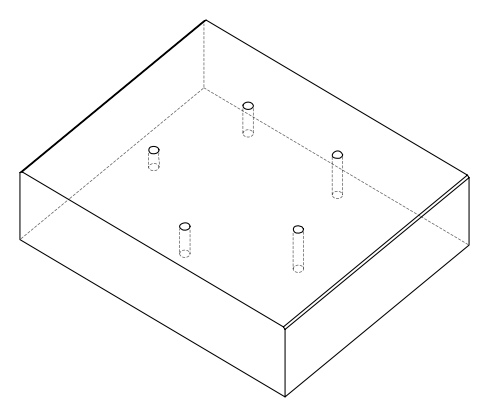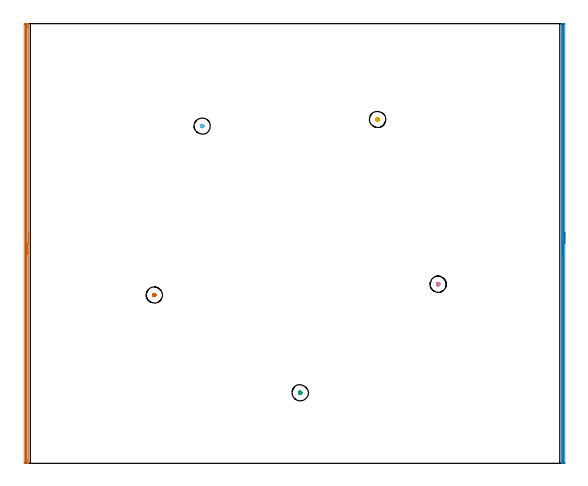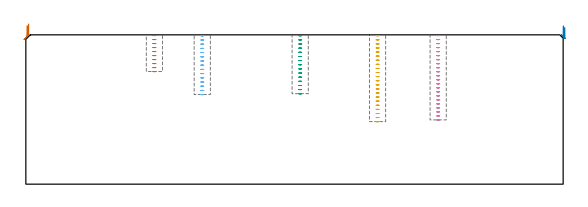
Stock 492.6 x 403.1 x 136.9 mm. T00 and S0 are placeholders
(PLAN: 7 operations, 1 tool changes, 17.7 min)
(1 AREA_MILL | FG_CHAMFER_SURFACE | UGT0205_001 | 6.61 min | 3388 mm3)
(2 AREA_MILL_1 | FG_CHAMFER_SURFACE_1 | UGT0205_001 | 6.59 min | 1937 mm3)
(3 MILL_BLIND_HOLE_FROM_SOLID_MATERIAL | STEP1POCKET | UGT0201_130 | Spiral | 0.8 min | 9275 mm3)
(4 MILL_BLIND_HOLE_FROM_SOLID_MATERIAL_1 | STEP1POCKET_1 | UGT0201_130 | Spiral | 1.18 min | 13397 mm3)
(5 MILL_BLIND_HOLE_FROM_SOLID_MATERIAL_2 | STEP1POCKET_2 | UGT0201_130 | Spiral | 1.18 min | 13667 mm3)
(6 MILL_BLIND_HOLE_FROM_SOLID_MATERIAL_3 | STEP1POCKET_3 | UGT0201_130 | Spiral | 0.8 min | 9413 mm3)
(7 MILL_BLIND_HOLE_FROM_SOLID_MATERIAL_4 | STEP1POCKET_4 | UGT0201_130 | Spiral | 0.54 min | 5788 mm3)
(TOOL UGT0205_001 | Chamfer Mill 20 x 3 x 45 deg. | D20 FL50 Z2)
(TOOL UGT0201_130 | Carbide End Mill 12.0 | D12 FL15 Z4)
(OP 1 AREA_MILL)
G17 G21 G94 G90
T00 M6
G54
G17 G0 G90 X2.6 Y211.55 S1061 M3
G43 Z146.9 H0
G94 G1 Y211.512 Z146.028 F250.
Y211.398 Z145.163
Y211.209 Z144.312
Y210.947 Z143.48
Y210.613 Z142.674
Y210.21 Z141.9
Y209.742 Z141.164
Y209.21 Z140.472
Y208.621 Z139.829
Y207.978 Z139.239
Y207.286 Z138.708
Y206.55 Z138.24
Y205.776 Z137.837
Y204.97 Z137.503
Y204.138 Z137.241
Y203.286 Z137.052
Y202.422 Z136.938
Y201.55 Z136.9
Y0.167
X2.597 Y0.01 Z136.888
X2.486 Y0.002 Z136.778
X2.369 Y0. Z136.669
X2.074 Z136.373
X1.421 Z135.716
X0.224 Z134.52
X-0.321 Z133.973
X-0.92 Z133.375
X-1.072 Z133.223
X-1.192 Y0.002 Z133.103
X-1.493 Y0.01 Z132.803
X-1.498 Y0.301 Z132.8
X-1.5 Y0.614
Y0.929
Y402.486
X-1.498 Y402.799
X-1.493 Y403.09 Z132.803
X-1.192 Y403.1 Z133.103
X-0.92 Z133.375
X-0.321 Z133.973
X0.224 Z134.52
X0.55 Z134.846
X1.095 Z135.391
X1.421 Z135.716
X2.074 Z136.373
X2.369 Z136.669
X2.486 Y403.098 Z136.778
X2.597 Y403.09 Z136.888
X2.6 Y402.933 Z136.9
Y201.55
X1.186 Z135.486
Y3.293
X1.185 Y2.642 Z135.485
X1.183 Y2.4 Z135.483
X1.179 Y2.075 Z135.479
X1.168 Y2.01 Z135.468
X1.07 Y2.005 Z135.37
X0.939 Y2.001 Z135.239
X0.55 Z134.85
X0.067 Y2.002 Z134.367
X-0.051 Y2.007 Z134.249
X-0.073 Y2.009 Z134.227
X-0.079 Y2.05 Z134.221
X-0.083 Y2.155 Z134.218
X-0.085 Y2.4 Z134.215
X-0.086 Y3.052 Z134.214
Y3.293
Y399.807
X-0.085 Y400.458 Z134.215
X-0.083 Y400.7 Z134.217
X-0.079 Y401.025 Z134.221
X-0.068 Y401.09 Z134.232
X0.03 Y401.095 Z134.33
X0.161 Y401.099 Z134.461
X0.55 Z134.85
X1.033 Y401.098 Z135.333
X1.151 Y401.093 Z135.451
X1.173 Y401.091 Z135.473
X1.179 Y401.05 Z135.479
X1.182 Y400.945 Z135.482
X1.185 Y400.7 Z135.485
X1.186 Y400.048 Z135.486
Y399.807
Y201.55
Y200.678 Z135.524
Y199.814 Z135.638
Y198.962 Z135.826
Y198.13 Z136.089
Y197.324 Z136.423
Y196.55 Z136.825
Y195.814 Z137.294
Y195.122 Z137.825
Y194.479 Z138.415
Y193.89 Z139.058
Y193.358 Z139.75
Y192.89 Z140.486
Y192.487 Z141.26
Y192.153 Z142.066
Y191.891 Z142.898
Y191.702 Z143.749
Y191.588 Z144.614
Y191.55 Z145.486
G0 Z146.9
M5
M2
(OP 2 AREA_MILL_1)
G17 G21 G94 G90
T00 M6
G54
G17 G0 G90 X494.1 Y211.55 S1061 M3
G43 Z146.9 H0
Z143.8
G94 G1 Y211.512 Z142.928 F250.
Y211.398 Z142.064
Y211.209 Z141.212
Y210.947 Z140.38
Y210.613 Z139.574
Y210.21 Z138.8
Y209.741 Z138.064
Y209.21 Z137.372
Y208.621 Z136.729
Y207.978 Z136.14
Y207.286 Z135.608
Y206.55 Z135.14
Y205.776 Z134.737
Y204.97 Z134.403
Y204.138 Z134.141
Y203.286 Z133.952
Y202.422 Z133.838
Y201.55 Z133.8
Y0.614
X494.099 Y0.295 Z133.801
X494.094 Y0.042 Z133.804
X494.091 Y0.005 Z133.806
X493.851 Y0. Z134.046
X492.116 Z135.778
X491.187 Z136.712
X491.093 Y0.001 Z136.799
X491.045 Y0.004 Z136.847
X491.002 Y0.01 Z136.888
X491. Y0.167 Z136.9
Y402.933
X491.003 Y403.09 Z136.888
X491.045 Y403.096 Z136.847
X491.093 Y403.099 Z136.799
X491.187 Y403.1 Z136.712
X491.467 Z136.433
X492.116 Z135.778
X493.308 Z134.588
X493.851 Y403.097 Z134.046
X494.092 Y403.095 Z133.806
X494.094 Y403.058 Z133.804
X494.1 Y402.804 Z133.8
Y201.55
X492.686 Z135.214
Y2.707
X492.684 Y2.4 Z135.216
X492.682 Y2.199 Z135.218
X492.679 Y2.016 Z135.221
X492.5 Y2.005 Z135.4
X492.431 Y2.01 Z135.469
X492.421 Y2.013 Z135.479
X492.419 Y2.035 Z135.481
X492.416 Y2.091 Z135.484
X492.414 Y2.4 Z135.486
Y2.68
Y400.393
X492.415 Y400.7 Z135.485
X492.419 Y400.98 Z135.481
X492.421 Y401.066 Z135.479
X492.425 Y401.09 Z135.475
X492.447 Y401.092 Z135.453
X492.598 Y401.097 Z135.302
X492.669 Y401.09 Z135.231
X492.679 Y401.087 Z135.221
X492.681 Y401.065 Z135.219
X492.684 Y401.008 Z135.216
X492.685 Y400.7 Z135.215
X492.686 Y400.393 Z135.214
Y201.55
Y200.678 Z135.252
Y199.813 Z135.366
Y198.962 Z135.555
Y198.13 Z135.817
Y197.324 Z136.151
Y196.55 Z136.554
Y195.814 Z137.023
Y195.122 Z137.554
Y194.479 Z138.143
Y193.89 Z138.786
Y193.358 Z139.478
Y192.89 Z140.214
Y192.487 Z140.988
Y192.153 Z141.794
Y191.891 Z142.626
Y191.702 Z143.478
Y191.588 Z144.343
Y191.55 Z145.214
G0 Z146.9
M5
M2
(OP 3 MILL_BLIND_HOLE_FROM_SOLID_MATERIAL)
G17 G21 G94 G90
T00 M6
G54
G17 G0 G90 X251.5 Y64.7 S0 M3
G43 Z146.9 H0
Z136.1
G94 G3 X252.2 Y65.4 R0.7 F250.
X251.5 Y66.1 R0.7
X250.1 Y64.7 R1.4
X251.5 Y66.1 R-1.4
X250.8 Y65.4 R0.7
X251.5 Y64.7 R0.7
G0 Z132.3
G3 X252.2 Y65.4 R0.7
X251.5 Y66.1 R0.7
X250.1 Y64.7 R1.4
X251.5 Y66.1 R-1.4
X250.8 Y65.4 R0.7
X251.5 Y64.7 R0.7
G0 Z128.5
G3 X252.2 Y65.4 R0.7
X251.5 Y66.1 R0.7
X250.1 Y64.7 R1.4
X251.5 Y66.1 R-1.4
X250.8 Y65.4 R0.7
X251.5 Y64.7 R0.7
G0 Z124.7
G3 X252.2 Y65.4 R0.7
X251.5 Y66.1 R0.7
X250.1 Y64.7 R1.4
X251.5 Y66.1 R-1.4
X250.8 Y65.4 R0.7
X251.5 Y64.7 R0.7
G0 Z120.9
G3 X252.2 Y65.4 R0.7
X251.5 Y66.1 R0.7
X250.1 Y64.7 R1.4
X251.5 Y66.1 R-1.4
X250.8 Y65.4 R0.7
X251.5 Y64.7 R0.7
G0 Z117.1
G3 X252.2 Y65.4 R0.7
X251.5 Y66.1 R0.7
X250.1 Y64.7 R1.4
X251.5 Y66.1 R-1.4
X250.8 Y65.4 R0.7
X251.5 Y64.7 R0.7
G0 Z113.3
G3 X252.2 Y65.4 R0.7
X251.5 Y66.1 R0.7
X250.1 Y64.7 R1.4
X251.5 Y66.1 R-1.4
X250.8 Y65.4 R0.7
X251.5 Y64.7 R0.7
G0 Z109.5
G3 X252.2 Y65.4 R0.7
X251.5 Y66.1 R0.7
X250.1 Y64.7 R1.4
X251.5 Y66.1 R-1.4
X250.8 Y65.4 R0.7
X251.5 Y64.7 R0.7
G0 Z105.7
G3 X252.2 Y65.4 R0.7
X251.5 Y66.1 R0.7
X250.1 Y64.7 R1.4
X251.5 Y66.1 R-1.4
X250.8 Y65.4 R0.7
X251.5 Y64.7 R0.7
G0 Z101.9
G3 X252.2 Y65.4 R0.7
X251.5 Y66.1 R0.7
X250.1 Y64.7 R1.4
X251.5 Y66.1 R-1.4
X250.8 Y65.4 R0.7
X251.5 Y64.7 R0.7
G0 Z98.1
G3 X252.2 Y65.4 R0.7
X251.5 Y66.1 R0.7
X250.1 Y64.7 R1.4
X251.5 Y66.1 R-1.4
X250.8 Y65.4 R0.7
X251.5 Y64.7 R0.7
G0 Z94.3
G3 X252.2 Y65.4 R0.7
X251.5 Y66.1 R0.7
X250.1 Y64.7 R1.4
X251.5 Y66.1 R-1.4
X250.8 Y65.4 R0.7
X251.5 Y64.7 R0.7
G0 Z90.5
G3 X252.2 Y65.4 R0.7
X251.5 Y66.1 R0.7
X250.1 Y64.7 R1.4
X251.5 Y66.1 R-1.4
X250.8 Y65.4 R0.7
X251.5 Y64.7 R0.7
G0 Z86.7
G3 X252.2 Y65.4 R0.7
X251.5 Y66.1 R0.7
X250.1 Y64.7 R1.4
X251.5 Y66.1 R-1.4
X250.8 Y65.4 R0.7
X251.5 Y64.7 R0.7
G0 Z82.9
G3 X252.2 Y65.4 R0.7
X251.5 Y66.1 R0.7
X250.1 Y64.7 R1.4
X251.5 Y66.1 R-1.4
X250.8 Y65.4 R0.7
X251.5 Y64.7 R0.7
G0 Z146.9
M5
M2
(OP 4 MILL_BLIND_HOLE_FROM_SOLID_MATERIAL_1)
G17 G21 G94 G90
T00 M6
G54
G17 G0 G90 X378. Y164.2 S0 M3
G43 Z146.9 H0
Z136.218
G94 G3 X378.7 Y164.9 R0.7 F250.
X378. Y165.6 R0.7
X376.6 Y164.2 R1.4
X378. Y165.6 R-1.4
X377.3 Y164.9 R0.7
X378. Y164.2 R0.7
G0 Z132.536
G3 X378.7 Y164.9 R0.7
X378. Y165.6 R0.7
X376.6 Y164.2 R1.4
X378. Y165.6 R-1.4
X377.3 Y164.9 R0.7
X378. Y164.2 R0.7
G0 Z128.855
G3 X378.7 Y164.9 R0.7
X378. Y165.6 R0.7
X376.6 Y164.2 R1.4
X378. Y165.6 R-1.4
X377.3 Y164.9 R0.7
X378. Y164.2 R0.7
G0 Z125.173
G3 X378.7 Y164.9 R0.7
X378. Y165.6 R0.7
X376.6 Y164.2 R1.4
X378. Y165.6 R-1.4
X377.3 Y164.9 R0.7
X378. Y164.2 R0.7
G0 Z121.491
G3 X378.7 Y164.9 R0.7
X378. Y165.6 R0.7
X376.6 Y164.2 R1.4
X378. Y165.6 R-1.4
X377.3 Y164.9 R0.7
X378. Y164.2 R0.7
G0 Z117.809
G3 X378.7 Y164.9 R0.7
X378. Y165.6 R0.7
X376.6 Y164.2 R1.4
X378. Y165.6 R-1.4
X377.3 Y164.9 R0.7
X378. Y164.2 R0.7
G0 Z114.127
G3 X378.7 Y164.9 R0.7
X378. Y165.6 R0.7
X376.6 Y164.2 R1.4
X378. Y165.6 R-1.4
X377.3 Y164.9 R0.7
X378. Y164.2 R0.7
G0 Z110.445
G3 X378.7 Y164.9 R0.7
X378. Y165.6 R0.7
X376.6 Y164.2 R1.4
X378. Y165.6 R-1.4
X377.3 Y164.9 R0.7
X378. Y164.2 R0.7
G0 Z106.764
G3 X378.7 Y164.9 R0.7
X378. Y165.6 R0.7
X376.6 Y164.2 R1.4
X378. Y165.6 R-1.4
X377.3 Y164.9 R0.7
X378. Y164.2 R0.7
G0 Z103.082
G3 X378.7 Y164.9 R0.7
X378. Y165.6 R0.7
X376.6 Y164.2 R1.4
X378. Y165.6 R-1.4
X377.3 Y164.9 R0.7
X378. Y164.2 R0.7
G0 Z99.4
G3 X378.7 Y164.9 R0.7
X378. Y165.6 R0.7
X376.6 Y164.2 R1.4
X378. Y165.6 R-1.4
X377.3 Y164.9 R0.7
X378. Y164.2 R0.7
G0 Z95.718
G3 X378.7 Y164.9 R0.7
X378. Y165.6 R0.7
X376.6 Y164.2 R1.4
X378. Y165.6 R-1.4
X377.3 Y164.9 R0.7
X378. Y164.2 R0.7
G0 Z92.036
G3 X378.7 Y164.9 R0.7
X378. Y165.6 R0.7
X376.6 Y164.2 R1.4
X378. Y165.6 R-1.4
X377.3 Y164.9 R0.7
X378. Y164.2 R0.7
G0 Z88.355
G3 X378.7 Y164.9 R0.7
X378. Y165.6 R0.7
X376.6 Y164.2 R1.4
X378. Y165.6 R-1.4
X377.3 Y164.9 R0.7
X378. Y164.2 R0.7
G0 Z84.673
G3 X378.7 Y164.9 R0.7
X378. Y165.6 R0.7
X376.6 Y164.2 R1.4
X378. Y165.6 R-1.4
X377.3 Y164.9 R0.7
X378. Y164.2 R0.7
G0 Z80.991
G3 X378.7 Y164.9 R0.7
X378. Y165.6 R0.7
X376.6 Y164.2 R1.4
X378. Y165.6 R-1.4
X377.3 Y164.9 R0.7
X378. Y164.2 R0.7
G0 Z77.309
G3 X378.7 Y164.9 R0.7
X378. Y165.6 R0.7
X376.6 Y164.2 R1.4
X378. Y165.6 R-1.4
X377.3 Y164.9 R0.7
X378. Y164.2 R0.7
G0 Z73.627
G3 X378.7 Y164.9 R0.7
X378. Y165.6 R0.7
X376.6 Y164.2 R1.4
X378. Y165.6 R-1.4
X377.3 Y164.9 R0.7
X378. Y164.2 R0.7
G0 Z69.945
G3 X378.7 Y164.9 R0.7
X378. Y165.6 R0.7
X376.6 Y164.2 R1.4
X378. Y165.6 R-1.4
X377.3 Y164.9 R0.7
X378. Y164.2 R0.7
G0 Z66.264
G3 X378.7 Y164.9 R0.7
X378. Y165.6 R0.7
X376.6 Y164.2 R1.4
X378. Y165.6 R-1.4
X377.3 Y164.9 R0.7
X378. Y164.2 R0.7
G0 Z62.582
G3 X378.7 Y164.9 R0.7
X378. Y165.6 R0.7
X376.6 Y164.2 R1.4
X378. Y165.6 R-1.4
X377.3 Y164.9 R0.7
X378. Y164.2 R0.7
G0 Z58.9
G3 X378.7 Y164.9 R0.7
X378. Y165.6 R0.7
X376.6 Y164.2 R1.4
X378. Y165.6 R-1.4
X377.3 Y164.9 R0.7
X378. Y164.2 R0.7
G0 Z146.9
M5
M2
(OP 5 MILL_BLIND_HOLE_FROM_SOLID_MATERIAL_2)
G17 G21 G94 G90
T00 M6
G54
G17 G0 G90 X322.5 Y315.3 S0 M3
G43 Z146.9 H0
Z136.145
G94 G3 X323.2 Y316. R0.7 F250.
X322.5 Y316.7 R0.7
X321.1 Y315.3 R1.4
X322.5 Y316.7 R-1.4
X321.8 Y316. R0.7
X322.5 Y315.3 R0.7
G0 Z132.391
G3 X323.2 Y316. R0.7
X322.5 Y316.7 R0.7
X321.1 Y315.3 R1.4
X322.5 Y316.7 R-1.4
X321.8 Y316. R0.7
X322.5 Y315.3 R0.7
G0 Z128.636
G3 X323.2 Y316. R0.7
X322.5 Y316.7 R0.7
X321.1 Y315.3 R1.4
X322.5 Y316.7 R-1.4
X321.8 Y316. R0.7
X322.5 Y315.3 R0.7
G0 Z124.882
G3 X323.2 Y316. R0.7
X322.5 Y316.7 R0.7
X321.1 Y315.3 R1.4
X322.5 Y316.7 R-1.4
X321.8 Y316. R0.7
X322.5 Y315.3 R0.7
G0 Z121.127
G3 X323.2 Y316. R0.7
X322.5 Y316.7 R0.7
X321.1 Y315.3 R1.4
X322.5 Y316.7 R-1.4
X321.8 Y316. R0.7
X322.5 Y315.3 R0.7
G0 Z117.373
G3 X323.2 Y316. R0.7
X322.5 Y316.7 R0.7
X321.1 Y315.3 R1.4
X322.5 Y316.7 R-1.4
X321.8 Y316. R0.7
X322.5 Y315.3 R0.7
G0 Z113.618
G3 X323.2 Y316. R0.7
X322.5 Y316.7 R0.7
X321.1 Y315.3 R1.4
X322.5 Y316.7 R-1.4
X321.8 Y316. R0.7
X322.5 Y315.3 R0.7
G0 Z109.864
G3 X323.2 Y316. R0.7
X322.5 Y316.7 R0.7
X321.1 Y315.3 R1.4
X322.5 Y316.7 R-1.4
X321.8 Y316. R0.7
X322.5 Y315.3 R0.7
G0 Z106.109
G3 X323.2 Y316. R0.7
X322.5 Y316.7 R0.7
X321.1 Y315.3 R1.4
X322.5 Y316.7 R-1.4
X321.8 Y316. R0.7
X322.5 Y315.3 R0.7
G0 Z102.355
G3 X323.2 Y316. R0.7
X322.5 Y316.7 R0.7
X321.1 Y315.3 R1.4
X322.5 Y316.7 R-1.4
X321.8 Y316. R0.7
X322.5 Y315.3 R0.7
G0 Z98.6
G3 X323.2 Y316. R0.7
X322.5 Y316.7 R0.7
X321.1 Y315.3 R1.4
X322.5 Y316.7 R-1.4
X321.8 Y316. R0.7
X322.5 Y315.3 R0.7
G0 Z94.845
G3 X323.2 Y316. R0.7
X322.5 Y316.7 R0.7
X321.1 Y315.3 R1.4
X322.5 Y316.7 R-1.4
X321.8 Y316. R0.7
X322.5 Y315.3 R0.7
G0 Z91.091
G3 X323.2 Y316. R0.7
X322.5 Y316.7 R0.7
X321.1 Y315.3 R1.4
X322.5 Y316.7 R-1.4
X321.8 Y316. R0.7
X322.5 Y315.3 R0.7
G0 Z87.336
G3 X323.2 Y316. R0.7
X322.5 Y316.7 R0.7
X321.1 Y315.3 R1.4
X322.5 Y316.7 R-1.4
X321.8 Y316. R0.7
X322.5 Y315.3 R0.7
G0 Z83.582
G3 X323.2 Y316. R0.7
X322.5 Y316.7 R0.7
X321.1 Y315.3 R1.4
X322.5 Y316.7 R-1.4
X321.8 Y316. R0.7
X322.5 Y315.3 R0.7
G0 Z79.827
G3 X323.2 Y316. R0.7
X322.5 Y316.7 R0.7
X321.1 Y315.3 R1.4
X322.5 Y316.7 R-1.4
X321.8 Y316. R0.7
X322.5 Y315.3 R0.7
G0 Z76.073
G3 X323.2 Y316. R0.7
X322.5 Y316.7 R0.7
X321.1 Y315.3 R1.4
X322.5 Y316.7 R-1.4
X321.8 Y316. R0.7
X322.5 Y315.3 R0.7
G0 Z72.318
G3 X323.2 Y316. R0.7
X322.5 Y316.7 R0.7
X321.1 Y315.3 R1.4
X322.5 Y316.7 R-1.4
X321.8 Y316. R0.7
X322.5 Y315.3 R0.7
G0 Z68.564
G3 X323.2 Y316. R0.7
X322.5 Y316.7 R0.7
X321.1 Y315.3 R1.4
X322.5 Y316.7 R-1.4
X321.8 Y316. R0.7
X322.5 Y315.3 R0.7
G0 Z64.809
G3 X323.2 Y316. R0.7
X322.5 Y316.7 R0.7
X321.1 Y315.3 R1.4
X322.5 Y316.7 R-1.4
X321.8 Y316. R0.7
X322.5 Y315.3 R0.7
G0 Z61.055
G3 X323.2 Y316. R0.7
X322.5 Y316.7 R0.7
X321.1 Y315.3 R1.4
X322.5 Y316.7 R-1.4
X321.8 Y316. R0.7
X322.5 Y315.3 R0.7
G0 Z57.3
G3 X323.2 Y316. R0.7
X322.5 Y316.7 R0.7
X321.1 Y315.3 R1.4
X322.5 Y316.7 R-1.4
X321.8 Y316. R0.7
X322.5 Y315.3 R0.7
G0 Z146.9
M5
M2
(OP 6 MILL_BLIND_HOLE_FROM_SOLID_MATERIAL_3)
G17 G21 G94 G90
T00 M6
G54
G17 G0 G90 X161.7 Y309.2 S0 M3
G43 Z146.9 H0
Z136.047
G94 G3 X162.4 Y309.9 R0.7 F250.
X161.7 Y310.6 R0.7
X160.3 Y309.2 R1.4
X161.7 Y310.6 R-1.4
X161. Y309.9 R0.7
X161.7 Y309.2 R0.7
G0 Z132.193
G3 X162.4 Y309.9 R0.7
X161.7 Y310.6 R0.7
X160.3 Y309.2 R1.4
X161.7 Y310.6 R-1.4
X161. Y309.9 R0.7
X161.7 Y309.2 R0.7
G0 Z128.34
G3 X162.4 Y309.9 R0.7
X161.7 Y310.6 R0.7
X160.3 Y309.2 R1.4
X161.7 Y310.6 R-1.4
X161. Y309.9 R0.7
X161.7 Y309.2 R0.7
G0 Z124.487
G3 X162.4 Y309.9 R0.7
X161.7 Y310.6 R0.7
X160.3 Y309.2 R1.4
X161.7 Y310.6 R-1.4
X161. Y309.9 R0.7
X161.7 Y309.2 R0.7
G0 Z120.633
G3 X162.4 Y309.9 R0.7
X161.7 Y310.6 R0.7
X160.3 Y309.2 R1.4
X161.7 Y310.6 R-1.4
X161. Y309.9 R0.7
X161.7 Y309.2 R0.7
G0 Z116.78
G3 X162.4 Y309.9 R0.7
X161.7 Y310.6 R0.7
X160.3 Y309.2 R1.4
X161.7 Y310.6 R-1.4
X161. Y309.9 R0.7
X161.7 Y309.2 R0.7
G0 Z112.927
G3 X162.4 Y309.9 R0.7
X161.7 Y310.6 R0.7
X160.3 Y309.2 R1.4
X161.7 Y310.6 R-1.4
X161. Y309.9 R0.7
X161.7 Y309.2 R0.7
G0 Z109.073
G3 X162.4 Y309.9 R0.7
X161.7 Y310.6 R0.7
X160.3 Y309.2 R1.4
X161.7 Y310.6 R-1.4
X161. Y309.9 R0.7
X161.7 Y309.2 R0.7
G0 Z105.22
G3 X162.4 Y309.9 R0.7
X161.7 Y310.6 R0.7
X160.3 Y309.2 R1.4
X161.7 Y310.6 R-1.4
X161. Y309.9 R0.7
X161.7 Y309.2 R0.7
G0 Z101.367
G3 X162.4 Y309.9 R0.7
X161.7 Y310.6 R0.7
X160.3 Y309.2 R1.4
X161.7 Y310.6 R-1.4
X161. Y309.9 R0.7
X161.7 Y309.2 R0.7
G0 Z97.513
G3 X162.4 Y309.9 R0.7
X161.7 Y310.6 R0.7
X160.3 Y309.2 R1.4
X161.7 Y310.6 R-1.4
X161. Y309.9 R0.7
X161.7 Y309.2 R0.7
G0 Z93.66
G3 X162.4 Y309.9 R0.7
X161.7 Y310.6 R0.7
X160.3 Y309.2 R1.4
X161.7 Y310.6 R-1.4
X161. Y309.9 R0.7
X161.7 Y309.2 R0.7
G0 Z89.807
G3 X162.4 Y309.9 R0.7
X161.7 Y310.6 R0.7
X160.3 Y309.2 R1.4
X161.7 Y310.6 R-1.4
X161. Y309.9 R0.7
X161.7 Y309.2 R0.7
G0 Z85.953
G3 X162.4 Y309.9 R0.7
X161.7 Y310.6 R0.7
X160.3 Y309.2 R1.4
X161.7 Y310.6 R-1.4
X161. Y309.9 R0.7
X161.7 Y309.2 R0.7
G0 Z82.1
G3 X162.4 Y309.9 R0.7
X161.7 Y310.6 R0.7
X160.3 Y309.2 R1.4
X161.7 Y310.6 R-1.4
X161. Y309.9 R0.7
X161.7 Y309.2 R0.7
G0 Z146.9
M5
M2
(OP 7 MILL_BLIND_HOLE_FROM_SOLID_MATERIAL_4)
G17 G21 G94 G90
T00 M6
G54
G17 G0 G90 X117.8 Y154.3 S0 M3
G43 Z146.9 H0
Z136.23
G94 G3 X118.5 Y155. R0.7 F250.
X117.8 Y155.7 R0.7
X116.4 Y154.3 R1.4
X117.8 Y155.7 R-1.4
X117.1 Y155. R0.7
X117.8 Y154.3 R0.7
G0 Z132.56
G3 X118.5 Y155. R0.7
X117.8 Y155.7 R0.7
X116.4 Y154.3 R1.4
X117.8 Y155.7 R-1.4
X117.1 Y155. R0.7
X117.8 Y154.3 R0.7
G0 Z128.89
G3 X118.5 Y155. R0.7
X117.8 Y155.7 R0.7
X116.4 Y154.3 R1.4
X117.8 Y155.7 R-1.4
X117.1 Y155. R0.7
X117.8 Y154.3 R0.7
G0 Z125.22
G3 X118.5 Y155. R0.7
X117.8 Y155.7 R0.7
X116.4 Y154.3 R1.4
X117.8 Y155.7 R-1.4
X117.1 Y155. R0.7
X117.8 Y154.3 R0.7
G0 Z121.55
G3 X118.5 Y155. R0.7
X117.8 Y155.7 R0.7
X116.4 Y154.3 R1.4
X117.8 Y155.7 R-1.4
X117.1 Y155. R0.7
X117.8 Y154.3 R0.7
G0 Z117.88
G3 X118.5 Y155. R0.7
X117.8 Y155.7 R0.7
X116.4 Y154.3 R1.4
X117.8 Y155.7 R-1.4
X117.1 Y155. R0.7
X117.8 Y154.3 R0.7
G0 Z114.21
G3 X118.5 Y155. R0.7
X117.8 Y155.7 R0.7
X116.4 Y154.3 R1.4
X117.8 Y155.7 R-1.4
X117.1 Y155. R0.7
X117.8 Y154.3 R0.7
G0 Z110.54
G3 X118.5 Y155. R0.7
X117.8 Y155.7 R0.7
X116.4 Y154.3 R1.4
X117.8 Y155.7 R-1.4
X117.1 Y155. R0.7
X117.8 Y154.3 R0.7
G0 Z106.87
G3 X118.5 Y155. R0.7
X117.8 Y155.7 R0.7
X116.4 Y154.3 R1.4
X117.8 Y155.7 R-1.4
X117.1 Y155. R0.7
X117.8 Y154.3 R0.7
G0 Z103.2
G3 X118.5 Y155. R0.7
X117.8 Y155.7 R0.7
X116.4 Y154.3 R1.4
X117.8 Y155.7 R-1.4
X117.1 Y155. R0.7
X117.8 Y154.3 R0.7
G0 Z146.9
M5
M2
